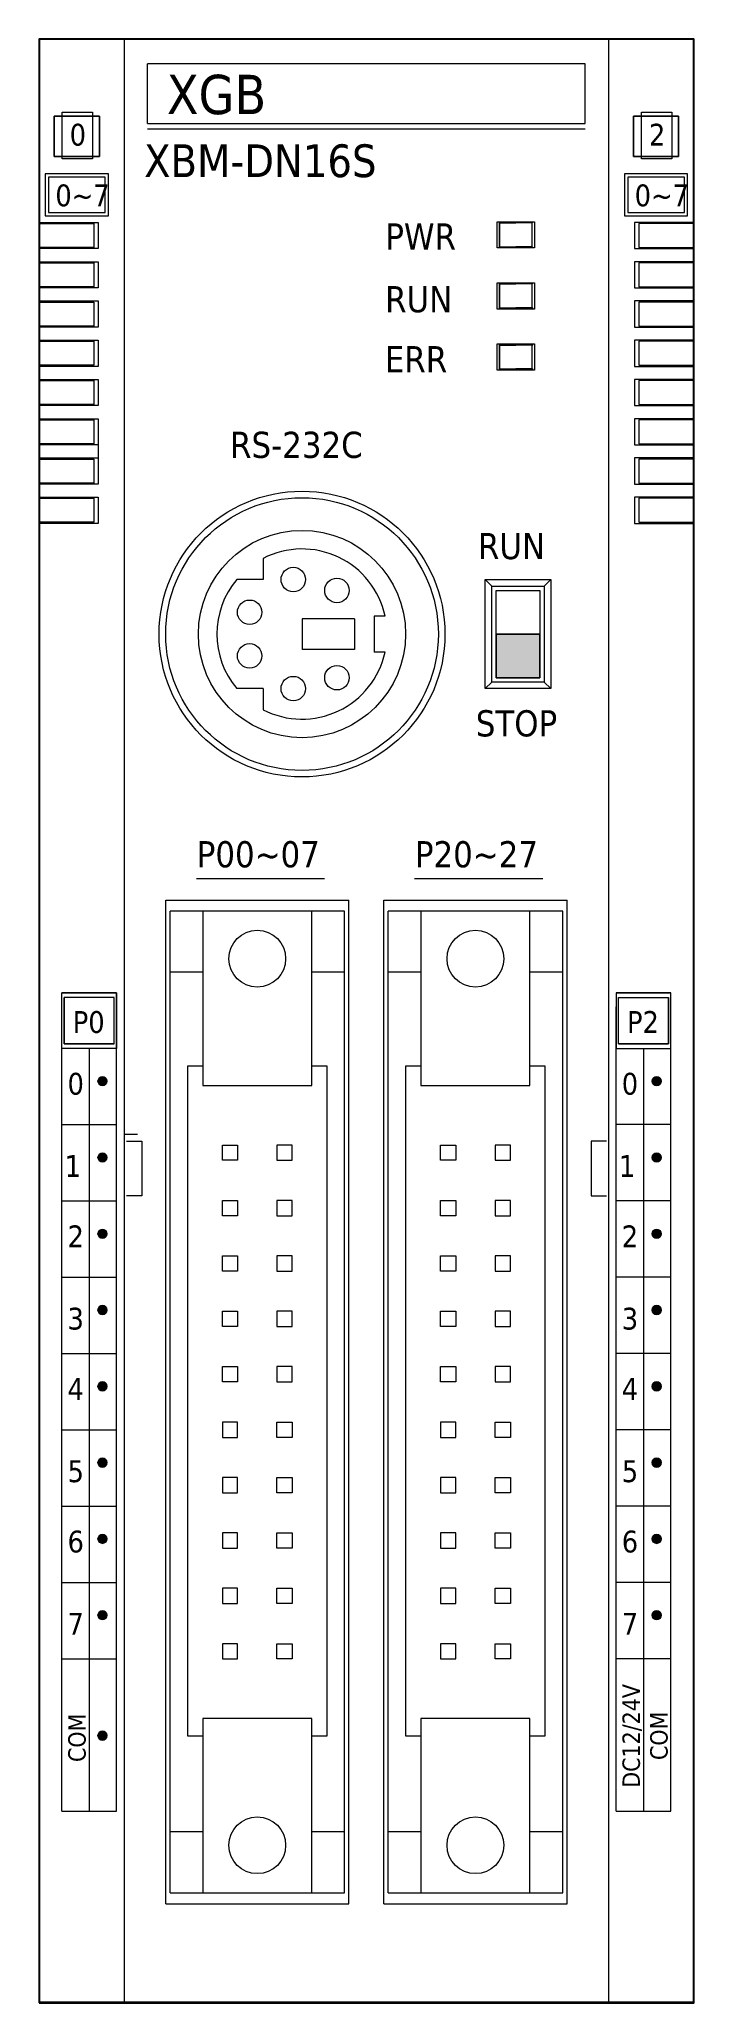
# Model space of a CAD drawing. Header units: millimetres. Extents: x 183 to 213, y 126 to 216.
import ezdxf
from ezdxf.enums import TextEntityAlignment as Align

# ---------------------------------------------------------------- set-up
doc = ezdxf.new("R2010")
doc.units = ezdxf.units.MM
for name, color, linetype, lineweight in [('EPLAN_Graphic', 240, 'Continuous', 50), ('EPLAN_Property', 1, 'Continuous', 25), ('EPLAN_Symbol', 7, 'Continuous', 25)]:
    doc.layers.add(name, color=color, linetype=linetype, lineweight=lineweight)
doc.styles.add('Tahoma', font='')
doc.styles.get('Tahoma').set_extended_font_data('Tahoma')

# ---------------------------------------------------------------- blocks, each defined once
blk = doc.blocks.new('EPLSYM_LibrarySPECIAL_Symbol12_Variant0_Placement8')
at = {"layer": 'EPLAN_Symbol', "ltscale": 4}
blk.add_lwpolyline([(0, -90), (30, -90), (30, 0), (0, 0)], close=True, dxfattribs=at)
at = {"layer": 'EPLAN_Property', "style": 'Tahoma'}
blk.add_attdef('Legend_Item', text='', height=1.625, dxfattribs=at).set_placement((0, -5.4), align=Align.BOTTOM_CENTER)

msp = doc.modelspace()

# ---------------------------------------------------------------- hatches: boundary and pattern name
at = {"layer": 'EPLAN_Graphic', "lineweight": 0}
for points in [[(205.944, 186.736), (205.944, 188.736), (203.944, 188.736), (203.944, 186.736)], [(186.096, 168.243, 1), (185.692, 168.243, 1)], [(211.502, 168.243, 1), (211.098, 168.243, 1)], [(186.096, 164.745, 1), (185.692, 164.745, 1)], [(211.502, 164.745, 1), (211.098, 164.745, 1)], [(186.096, 161.248, 1), (185.692, 161.248, 1)], [(211.502, 161.248, 1), (211.098, 161.248, 1)], [(186.096, 157.751, 1), (185.692, 157.751, 1)], [(211.502, 157.751, 1), (211.098, 157.751, 1)], [(186.096, 154.254, 1), (185.692, 154.254, 1)], [(211.502, 154.254, 1), (211.098, 154.254, 1)], [(186.096, 150.757, 1), (185.692, 150.757, 1)], [(211.502, 150.757, 1), (211.098, 150.757, 1)], [(186.096, 147.259, 1), (185.692, 147.259, 1)], [(211.502, 147.259, 1), (211.098, 147.259, 1)], [(186.096, 143.762, 1), (185.692, 143.762, 1)], [(211.502, 143.762, 1), (211.098, 143.762, 1)], [(186.096, 138.242, 1), (185.692, 138.242, 1)]]:
    msp.add_hatch(color=256, dxfattribs=at).paths.add_polyline_path(points, flags=0)

# ---------------------------------------------------------------- linework, layer by layer
for p, q in [((186.994, 216), (183, 216)), ((183, 216), (183, 126.036)), ((186.898, 216), (186.898, 126.036)), ((208.994, 216), (212.988, 216)), ((209.09, 216), (209.09, 126.036)), ((212.988, 216), (212.988, 126.036)), ((208.028, 214.875), (187.96, 214.875)), ((187.96, 212.146), (187.96, 214.875)), ((208.028, 212.146), (208.028, 214.875)), ((185.754, 210.626), (185.754, 212.248)), ((187.96, 212.146), (208.028, 212.146)), ((187.96, 211.888), (208.028, 211.888)), ((212.309, 210.626), (212.309, 212.248)), ((183.689, 210.626), (185.754, 210.626)), ((210.244, 210.626), (212.309, 210.626)), ((183, 206.404), (183, 207.603)), ((183, 207.603), (185.699, 207.603)), ((183, 207.553), (183, 206.454)), ((183, 207.553), (185.499, 207.553)), ((185.499, 207.553), (185.499, 206.454)), ((185.699, 207.603), (185.699, 206.404)), ((204.044, 207.636), (204.094, 207.586)), ((204.094, 207.586), (204.844, 207.586)), ((204.094, 207.586), (204.094, 206.486)), ((204.094, 206.486), (204.094, 207.586)), ((205.594, 207.586), (204.844, 207.586)), ((205.644, 207.636), (205.594, 207.586)), ((205.594, 206.486), (205.594, 207.586)), ((212.988, 207.603), (210.289, 207.603)), ((210.289, 207.603), (210.289, 206.404)), ((210.489, 207.553), (210.489, 206.454)), ((212.988, 207.553), (210.489, 207.553)), ((212.988, 206.404), (212.988, 207.603)), ((212.988, 207.553), (212.988, 206.454)), ((185.499, 206.454), (183, 206.454)), ((185.699, 206.404), (183, 206.404)), ((204.094, 206.486), (204.044, 206.436)), ((204.094, 206.486), (204.844, 206.486)), ((205.594, 206.486), (204.844, 206.486)), ((205.594, 206.486), (205.644, 206.436)), ((210.289, 206.404), (212.988, 206.404)), ((210.489, 206.454), (212.988, 206.454)), ((183, 204.605), (183, 205.804)), ((183, 205.804), (185.699, 205.804)), ((183, 205.754), (183, 204.655)), ((183, 205.754), (185.499, 205.754)), ((185.499, 205.754), (185.499, 204.655)), ((185.699, 205.804), (185.699, 204.605)), ((212.988, 205.804), (210.289, 205.804)), ((210.289, 205.804), (210.289, 204.605)), ((212.988, 205.754), (210.489, 205.754)), ((210.489, 205.754), (210.489, 204.655)), ((185.499, 204.655), (183, 204.655)), ((185.699, 204.605), (183, 204.605)), ((204.044, 204.836), (204.094, 204.786)), ((204.094, 204.786), (204.844, 204.786)), ((204.094, 204.786), (204.094, 203.686)), ((204.094, 203.686), (204.094, 204.786)), ((205.594, 204.786), (204.844, 204.786)), ((205.644, 204.836), (205.594, 204.786)), ((205.594, 203.686), (205.594, 204.786)), ((210.289, 204.605), (212.988, 204.605)), ((210.489, 204.655), (212.988, 204.655)), ((183, 202.805), (183, 204.005)), ((183, 204.005), (185.699, 204.005)), ((183, 203.955), (183, 202.855)), ((183, 203.955), (185.499, 203.955)), ((185.499, 203.955), (185.499, 202.855)), ((185.699, 204.005), (185.699, 202.805)), ((204.094, 203.686), (204.044, 203.636)), ((204.094, 203.686), (204.844, 203.686)), ((205.594, 203.686), (204.844, 203.686)), ((205.594, 203.686), (205.644, 203.636)), ((212.988, 204.005), (210.289, 204.005)), ((210.289, 204.005), (210.289, 202.805)), ((212.988, 203.955), (210.489, 203.955)), ((210.489, 203.955), (210.489, 202.855)), ((185.499, 202.855), (183, 202.855)), ((185.699, 202.805), (183, 202.805)), ((210.289, 202.805), (212.988, 202.805)), ((210.489, 202.855), (212.988, 202.855)), ((183, 201.006), (183, 202.206)), ((183, 202.206), (185.699, 202.206)), ((183, 202.156), (183, 201.056)), ((183, 202.156), (185.499, 202.156)), ((185.499, 202.156), (185.499, 201.056)), ((185.699, 202.206), (185.699, 201.006)), ((204.044, 202.036), (204.094, 201.986)), ((204.094, 201.986), (204.844, 201.986)), ((204.094, 201.986), (204.094, 200.886)), ((204.094, 200.886), (204.094, 201.986)), ((205.594, 201.986), (204.844, 201.986)), ((205.644, 202.036), (205.594, 201.986)), ((205.594, 200.886), (205.594, 201.986)), ((212.988, 202.206), (210.289, 202.206)), ((210.289, 202.206), (210.289, 201.006)), ((212.988, 202.156), (210.489, 202.156)), ((210.489, 202.156), (210.489, 201.056)), ((185.499, 201.056), (183, 201.056)), ((185.699, 201.006), (183, 201.006)), ((204.094, 200.886), (204.044, 200.836)), ((204.094, 200.886), (204.844, 200.886)), ((205.594, 200.886), (204.844, 200.886)), ((205.594, 200.886), (205.644, 200.836)), ((210.289, 201.006), (212.988, 201.006)), ((210.489, 201.056), (212.988, 201.056)), ((183, 199.207), (183, 200.406)), ((183, 200.406), (185.699, 200.406)), ((183, 200.356), (183, 199.257)), ((183, 200.356), (185.499, 200.356)), ((185.499, 200.356), (185.499, 199.257)), ((185.699, 200.406), (185.699, 199.207)), ((212.988, 200.406), (210.289, 200.406)), ((210.289, 200.406), (210.289, 199.207)), ((212.988, 200.356), (210.489, 200.356)), ((210.489, 200.356), (210.489, 199.257)), ((185.499, 199.257), (183, 199.257)), ((185.699, 199.207), (183, 199.207)), ((210.289, 199.207), (212.988, 199.207)), ((210.489, 199.257), (212.988, 199.257)), ((183, 197.407), (183, 198.607)), ((183, 198.607), (185.699, 198.607)), ((183, 198.557), (183, 197.457)), ((183, 198.557), (185.499, 198.557)), ((185.499, 198.557), (185.499, 197.457)), ((185.699, 198.607), (185.699, 197.407)), ((212.988, 198.607), (210.289, 198.607)), ((210.289, 198.607), (210.289, 197.407)), ((212.988, 198.557), (210.489, 198.557)), ((210.489, 198.557), (210.489, 197.457)), ((185.499, 197.457), (183, 197.457)), ((185.699, 197.407), (183, 197.407)), ((185.699, 197.407), (185.699, 196.808)), ((210.289, 197.407), (212.988, 197.407)), ((210.489, 197.457), (212.988, 197.457)), ((183, 195.608), (183, 196.808)), ((183, 196.808), (185.699, 196.808)), ((183, 196.758), (183, 195.658)), ((183, 196.758), (185.499, 196.758)), ((185.499, 196.758), (185.499, 195.658)), ((185.699, 196.808), (185.699, 195.608)), ((212.988, 196.808), (210.289, 196.808)), ((210.289, 196.808), (210.289, 195.608)), ((212.988, 196.758), (210.489, 196.758)), ((210.489, 196.758), (210.489, 195.658)), ((185.499, 195.658), (183, 195.658)), ((185.699, 195.608), (183, 195.608)), ((210.289, 195.608), (212.988, 195.608)), ((210.489, 195.658), (212.988, 195.658)), ((183, 193.809), (183, 195.008)), ((183, 195.008), (185.699, 195.008)), ((183, 194.958), (183, 193.859)), ((183, 194.958), (185.499, 194.958)), ((185.499, 194.958), (185.499, 193.859)), ((185.699, 195.008), (185.699, 193.809)), ((212.988, 195.008), (210.289, 195.008)), ((210.289, 195.008), (210.289, 193.809)), ((212.988, 194.958), (210.489, 194.958)), ((210.489, 194.958), (210.489, 193.859)), ((185.499, 193.859), (183, 193.859)), ((185.699, 193.809), (183, 193.809)), ((210.289, 193.809), (212.988, 193.809)), ((210.489, 193.859), (212.988, 193.859)), ((193.264, 192.206), (193.264, 191.236)), ((193.264, 191.236), (192.051, 191.236)), ((203.444, 191.236), (206.444, 191.236)), ((203.444, 186.236), (203.444, 191.236)), ((203.444, 191.236), (203.744, 190.936)), ((203.744, 190.936), (206.144, 190.936)), ((203.744, 186.536), (203.744, 190.936)), ((206.144, 190.936), (206.444, 191.236)), ((206.144, 190.936), (206.144, 186.536)), ((206.444, 191.236), (206.444, 186.236)), ((197.444, 189.436), (195.044, 189.436)), ((195.044, 189.436), (195.044, 188.036)), ((197.444, 189.436), (197.444, 188.036)), ((198.344, 189.56), (198.344, 187.912)), ((198.856, 189.56), (198.344, 189.56)), ((203.944, 188.736), (205.944, 188.736)), ((197.444, 188.036), (195.044, 188.036)), ((198.856, 187.912), (198.344, 187.912)), ((203.744, 186.536), (203.444, 186.236)), ((206.144, 186.536), (203.744, 186.536)), ((206.144, 186.536), (206.444, 186.236)), ((193.264, 186.236), (192.051, 186.236)), ((193.264, 186.236), (193.264, 185.266)), ((206.444, 186.236), (203.444, 186.236)), ((190.205, 177.536), (196.081, 177.536)), ((200.205, 177.536), (206.081, 177.536)), ((188.794, 176.536), (197.194, 176.536)), ((188.794, 130.536), (188.794, 176.536)), ((197.194, 130.536), (197.194, 176.536)), ((198.794, 176.536), (207.194, 176.536)), ((198.794, 130.536), (198.794, 176.536)), ((207.194, 130.536), (207.194, 176.536)), ((196.994, 176.036), (188.994, 176.036)), ((188.994, 131.036), (188.994, 176.036)), ((196.994, 131.036), (196.994, 176.036)), ((206.994, 176.036), (198.994, 176.036)), ((198.994, 131.036), (198.994, 176.036)), ((206.994, 131.036), (206.994, 176.036)), ((190.494, 173.236), (188.994, 173.236)), ((196.994, 173.236), (195.494, 173.236)), ((200.494, 173.236), (198.994, 173.236)), ((206.994, 173.236), (205.494, 173.236)), ((186.54, 172.284), (184.042, 172.284)), ((184.042, 169.746), (184.042, 172.284)), ((186.44, 172.084), (184.142, 172.084)), ((184.142, 169.946), (184.142, 172.084)), ((186.44, 169.946), (186.44, 172.084)), ((186.54, 169.746), (186.54, 172.284)), ((209.448, 172.284), (211.946, 172.284)), ((209.548, 172.084), (211.846, 172.084)), ((211.846, 169.946), (211.846, 172.084)), ((211.946, 169.746), (211.946, 172.284)), ((186.54, 141.768), (186.54, 171.646)), ((209.448, 134.774), (209.448, 171.646)), ((184.042, 166.249), (184.042, 169.746)), ((186.54, 169.746), (184.042, 169.746)), ((186.44, 169.946), (184.142, 169.946)), ((185.291, 169.746), (185.291, 134.774)), ((209.448, 169.746), (211.946, 169.746)), ((209.548, 169.946), (211.846, 169.946)), ((210.697, 169.746), (210.697, 134.774)), ((211.946, 166.249), (211.946, 169.746)), ((184.042, 145.266), (184.042, 166.249)), ((184.042, 166.249), (186.54, 166.249)), ((187.498, 165.804), (186.897, 165.804)), ((211.946, 166.249), (209.448, 166.249)), ((211.946, 145.266), (211.946, 166.249)), ((186.994, 165.486), (187.694, 165.486)), ((187.694, 165.486), (187.694, 162.986)), ((208.294, 165.486), (208.294, 162.986)), ((208.994, 165.486), (208.294, 165.486)), ((187.694, 162.986), (186.994, 162.986)), ((208.294, 162.986), (208.994, 162.986)), ((184.042, 162.752), (186.54, 162.752)), ((211.946, 162.752), (209.448, 162.752)), ((184.042, 159.254), (186.54, 159.254)), ((211.946, 159.254), (209.448, 159.254)), ((184.042, 155.757), (186.54, 155.757)), ((211.946, 155.757), (209.448, 155.757)), ((184.042, 152.26), (186.54, 152.26)), ((211.946, 152.26), (209.448, 152.26)), ((184.042, 148.763), (186.54, 148.763)), ((211.946, 148.763), (209.448, 148.763)), ((184.042, 141.768), (184.042, 145.266)), ((184.042, 145.266), (186.54, 145.266)), ((211.946, 145.266), (209.448, 145.266)), ((211.946, 141.768), (211.946, 145.266)), ((184.042, 141.768), (184.042, 143.668)), ((211.946, 134.774), (211.946, 143.668)), ((184.042, 134.774), (184.042, 141.768)), ((184.042, 141.768), (186.54, 141.768)), ((186.54, 134.774), (186.54, 141.768)), ((211.946, 141.768), (209.448, 141.768)), ((184.042, 134.774), (186.54, 134.774)), ((209.448, 134.774), (211.946, 134.774)), ((190.494, 133.836), (188.994, 133.836)), ((196.994, 133.836), (195.494, 133.836)), ((200.494, 133.836), (198.994, 133.836)), ((206.994, 133.836), (205.494, 133.836)), ((188.794, 130.536), (197.194, 130.536)), ((188.994, 131.036), (196.994, 131.036)), ((198.794, 130.536), (207.194, 130.536)), ((198.994, 131.036), (206.994, 131.036)), ((183, 126.036), (212.988, 126.036)), ((186.994, 126.036), (208.994, 126.036)), ((194.995, 126.036), (200.993, 126.036))]:
    msp.add_line(p, q, dxfattribs=at)
at = {"layer": 'EPLAN_Graphic', "lineweight": 0, "ltscale": 4}
msp.add_line((186.994, 216), (208.994, 216), dxfattribs=at)
at = {"layer": 'EPLAN_Graphic', "lineweight": 0}
for points in [[(183.685, 210.626), (185.754, 210.626), (185.754, 212.472), (183.685, 212.472)], [(185.754, 210.626), (183.685, 210.626), (183.685, 212.472), (185.754, 212.472)], [(185.435, 210.524), (184.055, 210.524), (184.055, 210.524), (184.055, 212.666), (184.055, 212.666), (185.435, 212.666), (185.435, 212.666)], [(210.24, 210.626), (212.309, 210.626), (212.309, 212.472), (210.24, 212.472)], [(212.309, 210.626), (210.24, 210.626), (210.24, 212.472), (212.309, 212.472)], [(211.99, 210.524), (210.61, 210.524), (210.61, 210.524), (210.61, 212.666), (210.61, 212.666), (211.99, 212.666), (211.99, 212.666)], [(183.267, 207.905), (186.166, 207.905), (186.166, 207.905), (186.166, 209.83), (186.166, 209.83), (183.267, 209.83), (183.267, 209.83)], [(183.267, 207.905), (186.166, 207.905), (186.166, 209.83), (183.267, 209.83)], [(209.822, 207.905), (212.721, 207.905), (212.721, 207.905), (212.721, 209.83), (212.721, 209.83), (209.822, 209.83), (209.822, 209.83)], [(209.822, 207.905), (212.721, 207.905), (212.721, 209.83), (209.822, 209.83)], [(183.417, 208.055), (186.016, 208.055), (186.016, 208.055), (186.016, 209.68), (186.016, 209.68), (183.417, 209.68), (183.417, 209.68)], [(183.417, 208.055), (186.016, 208.055), (186.016, 209.68), (183.417, 209.68)], [(209.972, 208.055), (212.571, 208.055), (212.571, 208.055), (212.571, 209.68), (212.571, 209.68), (209.972, 209.68), (209.972, 209.68)], [(209.972, 208.055), (212.571, 208.055), (212.571, 209.68), (209.972, 209.68)], [(205.694, 206.436), (203.994, 206.436), (203.994, 207.636), (205.694, 207.636)], [(205.694, 203.636), (203.994, 203.636), (203.994, 204.836), (205.694, 204.836)], [(205.694, 200.836), (203.994, 200.836), (203.994, 202.036), (205.694, 202.036)], [(203.944, 190.736), (205.944, 190.736), (205.944, 186.736), (203.944, 186.736)], [(205.944, 186.736), (205.944, 188.736), (203.944, 188.736), (203.944, 186.736)], [(195.494, 176.036), (190.494, 176.036), (190.494, 168.036), (195.494, 168.036)], [(205.494, 176.036), (200.494, 176.036), (200.494, 168.036), (205.494, 168.036)], [(186.54, 169.746), (184.042, 169.746), (184.042, 169.746), (184.042, 172.284), (184.042, 172.284), (186.54, 172.284), (186.54, 172.284)], [(186.44, 172.084), (184.142, 172.084), (184.142, 172.084), (184.142, 169.946), (184.142, 169.946), (186.44, 169.946), (186.44, 169.946)], [(209.448, 169.746), (211.946, 169.746), (211.946, 169.746), (211.946, 172.284), (211.946, 172.284), (209.448, 172.284), (209.448, 172.284)], [(209.548, 172.084), (211.846, 172.084), (211.846, 172.084), (211.846, 169.946), (211.846, 169.946), (209.548, 169.946), (209.548, 169.946), (209.548, 172.084)], [(191.394, 165.316), (192.094, 165.316), (192.094, 164.616), (191.394, 164.616)], [(194.594, 165.316), (193.894, 165.316), (193.894, 164.616), (194.594, 164.616)], [(201.394, 165.316), (202.094, 165.316), (202.094, 164.616), (201.394, 164.616)], [(204.594, 165.316), (203.894, 165.316), (203.894, 164.616), (204.594, 164.616)], [(191.394, 162.776), (192.094, 162.776), (192.094, 162.076), (191.394, 162.076)], [(194.594, 162.776), (193.894, 162.776), (193.894, 162.076), (194.594, 162.076)], [(201.394, 162.776), (202.094, 162.776), (202.094, 162.076), (201.394, 162.076)], [(204.594, 162.776), (203.894, 162.776), (203.894, 162.076), (204.594, 162.076)], [(191.394, 160.236), (192.094, 160.236), (192.094, 159.536), (191.394, 159.536)], [(194.594, 160.236), (193.894, 160.236), (193.894, 159.536), (194.594, 159.536)], [(201.394, 160.236), (202.094, 160.236), (202.094, 159.536), (201.394, 159.536)], [(204.594, 160.236), (203.894, 160.236), (203.894, 159.536), (204.594, 159.536)], [(191.394, 157.696), (192.094, 157.696), (192.094, 156.996), (191.394, 156.996)], [(194.594, 157.696), (193.894, 157.696), (193.894, 156.996), (194.594, 156.996)], [(201.394, 157.696), (202.094, 157.696), (202.094, 156.996), (201.394, 156.996)], [(204.594, 157.696), (203.894, 157.696), (203.894, 156.996), (204.594, 156.996)], [(191.394, 155.156), (192.094, 155.156), (192.094, 154.456), (191.394, 154.456)], [(194.594, 155.156), (193.894, 155.156), (193.894, 154.456), (194.594, 154.456)], [(201.394, 155.156), (202.094, 155.156), (202.094, 154.456), (201.394, 154.456)], [(204.594, 155.156), (203.894, 155.156), (203.894, 154.456), (204.594, 154.456)], [(191.394, 151.916), (192.094, 151.916), (192.094, 152.616), (191.394, 152.616)], [(194.594, 151.916), (193.894, 151.916), (193.894, 152.616), (194.594, 152.616)], [(201.394, 151.916), (202.094, 151.916), (202.094, 152.616), (201.394, 152.616)], [(204.594, 151.916), (203.894, 151.916), (203.894, 152.616), (204.594, 152.616)], [(191.394, 149.376), (192.094, 149.376), (192.094, 150.076), (191.394, 150.076)], [(194.594, 149.376), (193.894, 149.376), (193.894, 150.076), (194.594, 150.076)], [(201.394, 149.376), (202.094, 149.376), (202.094, 150.076), (201.394, 150.076)], [(204.594, 149.376), (203.894, 149.376), (203.894, 150.076), (204.594, 150.076)], [(191.394, 146.836), (192.094, 146.836), (192.094, 147.536), (191.394, 147.536)], [(194.594, 146.836), (193.894, 146.836), (193.894, 147.536), (194.594, 147.536)], [(201.394, 146.836), (202.094, 146.836), (202.094, 147.536), (201.394, 147.536)], [(204.594, 146.836), (203.894, 146.836), (203.894, 147.536), (204.594, 147.536)], [(191.394, 144.296), (192.094, 144.296), (192.094, 144.996), (191.394, 144.996)], [(194.594, 144.296), (193.894, 144.296), (193.894, 144.996), (194.594, 144.996)], [(201.394, 144.296), (202.094, 144.296), (202.094, 144.996), (201.394, 144.996)], [(204.594, 144.296), (203.894, 144.296), (203.894, 144.996), (204.594, 144.996)], [(191.394, 141.756), (192.094, 141.756), (192.094, 142.456), (191.394, 142.456)], [(194.594, 141.756), (193.894, 141.756), (193.894, 142.456), (194.594, 142.456)], [(201.394, 141.756), (202.094, 141.756), (202.094, 142.456), (201.394, 142.456)], [(204.594, 141.756), (203.894, 141.756), (203.894, 142.456), (204.594, 142.456)], [(195.494, 139.036), (190.494, 139.036), (190.494, 131.036), (195.494, 131.036)], [(205.494, 139.036), (200.494, 139.036), (200.494, 131.036), (205.494, 131.036)]]:
    msp.add_lwpolyline(points, close=True, dxfattribs=at)
for points in [[(186.096, 168.243, 1), (185.692, 168.243, 1)], [(211.502, 168.243, 1), (211.098, 168.243, 1)], [(186.096, 164.745, 1), (185.692, 164.745, 1)], [(211.502, 164.745, 1), (211.098, 164.745, 1)], [(186.096, 161.248, 1), (185.692, 161.248, 1)], [(211.502, 161.248, 1), (211.098, 161.248, 1)], [(186.096, 157.751, 1), (185.692, 157.751, 1)], [(211.502, 157.751, 1), (211.098, 157.751, 1)], [(186.096, 154.254, 1), (185.692, 154.254, 1)], [(211.502, 154.254, 1), (211.098, 154.254, 1)], [(186.096, 150.757, 1), (185.692, 150.757, 1)], [(211.502, 150.757, 1), (211.098, 150.757, 1)], [(186.096, 147.259, 1), (185.692, 147.259, 1)], [(211.502, 147.259, 1), (211.098, 147.259, 1)], [(186.096, 143.762, 1), (185.692, 143.762, 1)], [(211.502, 143.762, 1), (211.098, 143.762, 1)], [(186.096, 138.242, 1), (185.692, 138.242, 1)]]:
    msp.add_lwpolyline(points, format="xyb", close=True, dxfattribs=at)
for points in [[(190.494, 168.937), (189.794, 168.937), (189.794, 138.237), (190.494, 138.237)], [(195.494, 138.237), (196.194, 138.237), (196.194, 168.937), (195.494, 168.937)], [(200.494, 168.937), (199.794, 168.937), (199.794, 138.237), (200.494, 138.237)], [(205.494, 138.237), (206.194, 138.237), (206.194, 168.937), (205.494, 168.937)]]:
    msp.add_lwpolyline(points, dxfattribs=at)
for centre, radius in [((195.044, 188.736), 6.55), ((195.044, 188.736), 6.25), ((195.044, 188.736), 4.75), ((194.644, 191.236), 0.561), ((196.644, 190.736), 0.561), ((192.644, 189.736), 0.561), ((192.644, 187.736), 0.561), ((196.644, 186.736), 0.561), ((194.644, 186.236), 0.561), ((192.994, 173.856), 1.3), ((202.994, 173.856), 1.3), ((185.894, 168.243), 0.202), ((211.3, 168.243), 0.202), ((185.894, 164.745), 0.202), ((211.3, 164.745), 0.202), ((185.894, 161.248), 0.202), ((211.3, 161.248), 0.202), ((185.894, 157.751), 0.202), ((211.3, 157.751), 0.202), ((185.894, 154.254), 0.202), ((211.3, 154.254), 0.202), ((185.894, 150.757), 0.202), ((211.3, 150.757), 0.202), ((185.894, 147.259), 0.202), ((211.3, 147.259), 0.202), ((185.894, 143.762), 0.202), ((211.3, 143.762), 0.202), ((185.894, 138.242), 0.202), ((192.994, 133.216), 1.3), ((202.994, 133.216), 1.3)]:
    msp.add_circle(centre, radius, dxfattribs=at)
for start, end in [(12.1948, 117.15571), (140.13166, 219.86834), (242.84429, 347.8052)]:
    msp.add_arc((195.044, 188.736), 3.9, start, end, dxfattribs=at)

# ---------------------------------------------------------------- block references
msp.add_blockref('EPLSYM_LibrarySPECIAL_Symbol12_Variant0_Placement8', (183, 216))

# ---------------------------------------------------------------- texts
at = {"layer": 'EPLAN_Graphic', "color": 240, "style": 'Tahoma'}
for s, height, p in [('XGB', 1.8, (188.846, 212.57)), ('0', 1, (184.393, 211.127)), ('2', 1, (210.948, 211.127)), ('XBM-DN16S', 1.5, (187.805, 209.682)), ('0~7', 1, (183.738, 208.345)), ('0~7', 1, (210.293, 208.345)), ('PWR', 1.2, (198.864, 206.36)), ('RUN', 1.2, (198.853, 203.486)), ('ERR', 1.2, (198.839, 200.735)), ('RS-232C', 1.2, (191.744, 196.811)), ('RUN', 1.2, (203.108, 192.171)), ('STOP', 1.2, (203.01, 184.045)), ('P00~07', 1.2, (190.219, 178.044)), ('P20~27', 1.2, (200.219, 178.044))]:
    msp.add_text(s, height=height, dxfattribs=at).set_placement(p)
for s, p in [('P0', (185.266, 170.954)), ('P2', (210.672, 170.954)), ('0', (184.671, 168.124)), ('0', (210.077, 168.124)), ('1', (184.539, 164.351)), ('1', (209.945, 164.351)), ('2', (184.671, 161.129)), ('2', (210.077, 161.129)), ('3', (184.671, 157.357)), ('3', (210.077, 157.357)), ('4', (184.671, 154.135)), ('4', (210.077, 154.135)), ('5', (184.671, 150.362)), ('5', (210.077, 150.362)), ('6', (184.671, 147.14)), ('6', (210.077, 147.14)), ('7', (184.671, 143.368)), ('7', (210.077, 143.368))]:
    msp.add_text(s, height=1, dxfattribs=at).set_placement(p, align=Align.MIDDLE_CENTER)
for s, p in [('DC12/24V', (210.133, 138.231)), ('COM', (184.727, 138.14)), ('COM', (211.403, 138.231))]:
    msp.add_text(s, height=0.8, rotation=90, dxfattribs=at).set_placement(p, align=Align.MIDDLE_CENTER)

doc.saveas('drawing.dxf')
